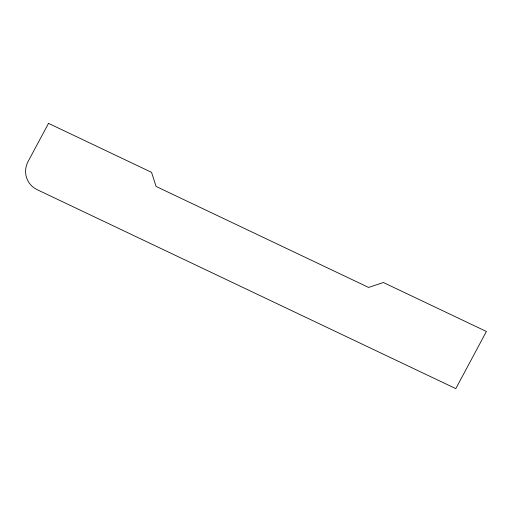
<?xml version="1.0" encoding="UTF-8"?>
<svg xmlns="http://www.w3.org/2000/svg" width="512" height="512" viewBox="0 0 512 512"><rect width="100%" height="100%" fill="white"/><g stroke="black" fill="none" stroke-linecap="round" stroke-linejoin="round"><path stroke-width="0.77" d="M48.512 123.373L28.109 161.472A22.022 20.966 -24.2 0 0 37.229 189.702L455.802 388.627L486.4 331.475L383.366 282.509L368.608 287.443L156.102 186.458L151.546 172.339L48.512 123.373"/></g></svg>
